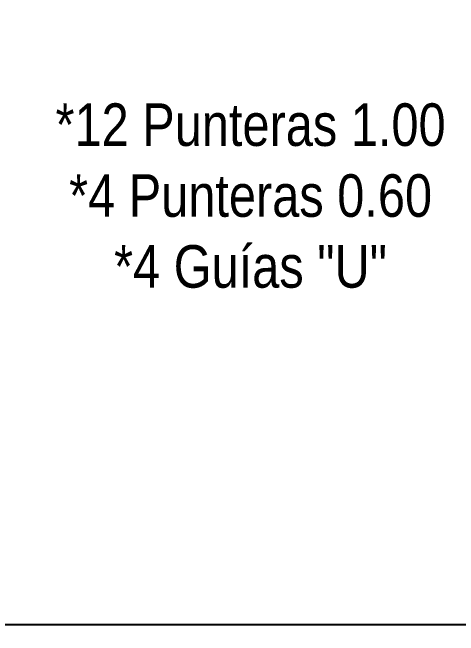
# Model space of a CAD drawing. Header units: metres. Extents: x 0 to 8715937, y -236336 to 216.
# Drawn here: x 124.165 to 126.767, y 72.066 to 75.702 of the extents above; entities that cross this region are included whole.
import ezdxf

# ---------------------------------------------------------------- set-up
doc = ezdxf.new("R2010")
doc.units = ezdxf.units.M
doc.header["$MEASUREMENT"] = 0
doc.header["$PDMODE"] = 3
doc.layers.add('COTAS INTERIORES', color=2, linetype='Continuous')
doc.layers.add('TEXTO', color=7, linetype='Continuous')
doc.styles.add('AR', font='arial.ttf')
doc.dimstyles.new('CotaLoc0', dxfattribs={"dimtxt": 0.23, "dimasz": 0.18, "dimexe": 0.12, "dimexo": 0.37, "dimgap": 0.07, "dimtad": 1, "dimzin": 0, "dimdsep": 46, "dimtxsty": 'AR', "dimcen": 0.9, "dimclrd": 251, "dimclre": 251, "dimadec": 0, "dimazin": 0, "dimtfac": 1, "dimtofl": 0, "dimtmove": 1, "dimatfit": 3, "dimfxl": 0.18, "dimtolj": 1, "dimtzin": 0, "dimarcsym": 1})

# ---------------------------------------------------------------- blocks, each defined once
blk = doc.blocks.new('*D144')
at = {"layer": 'COTAS INTERIORES', "color": 251, "lineweight": -2, "ltscale": 0.1, "transparency": 16777216}
for p, q in [((122.6478, 71.7572), (122.6478, 71.4572)), ((140.6478, 71.7572), (140.6478, 71.4572)), ((140.4678, 71.5772), (122.8278, 71.5772))]:
    blk.add_line(p, q, dxfattribs=at)
at = {"layer": 'COTAS INTERIORES', "color": 251, "ltscale": 0.1, "transparency": 16777216}
for points in [[(122.8278, 71.6072), (122.8278, 71.5472), (122.6478, 71.5772)], [(140.4678, 71.6072), (140.4678, 71.5472), (140.6478, 71.5772)]]:
    blk.add_solid(points, dxfattribs=at)
at = {"layer": 'Defpoints', "color": 0, "ltscale": 0.1, "transparency": 16777216}
for p in [(122.6478, 72.1293), (140.6478, 72.1293), (122.6478, 71.5772)]:
    blk.add_point(p, dxfattribs=at)
at = {"layer": 'COTAS INTERIORES', "color": 0, "ltscale": 0.1, "transparency": 16777216, "insert": (131.6478, 71.7647), "char_height": 0.23, "attachment_point": 5, "style": 'AR'}
blk.add_mtext('\\A1;18.00', dxfattribs=at)

msp = doc.modelspace()

# ---------------------------------------------------------------- linework, layer by layer
at = {"ltscale": 0.1}
msp.add_lwpolyline([(122.6655, 88.6593), (140.6478, 88.6593), (140.6478, 72.1293), (122.6655, 72.1293)], close=True, dxfattribs=at)

# ---------------------------------------------------------------- texts
at = {"layer": 'TEXTO', "ltscale": 0.1, "insert": (123.5022, 75.1712), "char_height": 0.248103, "attachment_point": 1, "style": 'AR'}
msp.add_mtext_dynamic_manual_height_columns('\\pi0.91408;{\\fArial Narrow|b0|i0|c0|p34;*12 Punteras 1.00\\P\\pi0.99311;*4 Punteras 0.60\\P\\pi1.2555;*4 Guías "U"}', width=4.08123, gutter_width=12.5, heights=[0], dxfattribs=at)

# ---------------------------------------------------------------- dimensions: what is measured, and where the dimension line sits
at = {"layer": 'COTAS INTERIORES', "ltscale": 0.1}
dim = msp.add_linear_dim(base=(122.6478, 71.5772), p1=(140.6478, 72.1293), p2=(122.6478, 72.1293), dimstyle='CotaLoc0', override={"dimfxlon": 1}, dxfattribs=at)
dim.commit()
dim.dimension.update_dxf_attribs({"geometry": '*D144', "text_midpoint": (131.6478, 71.7647)})

doc.saveas('drawing.dxf')
